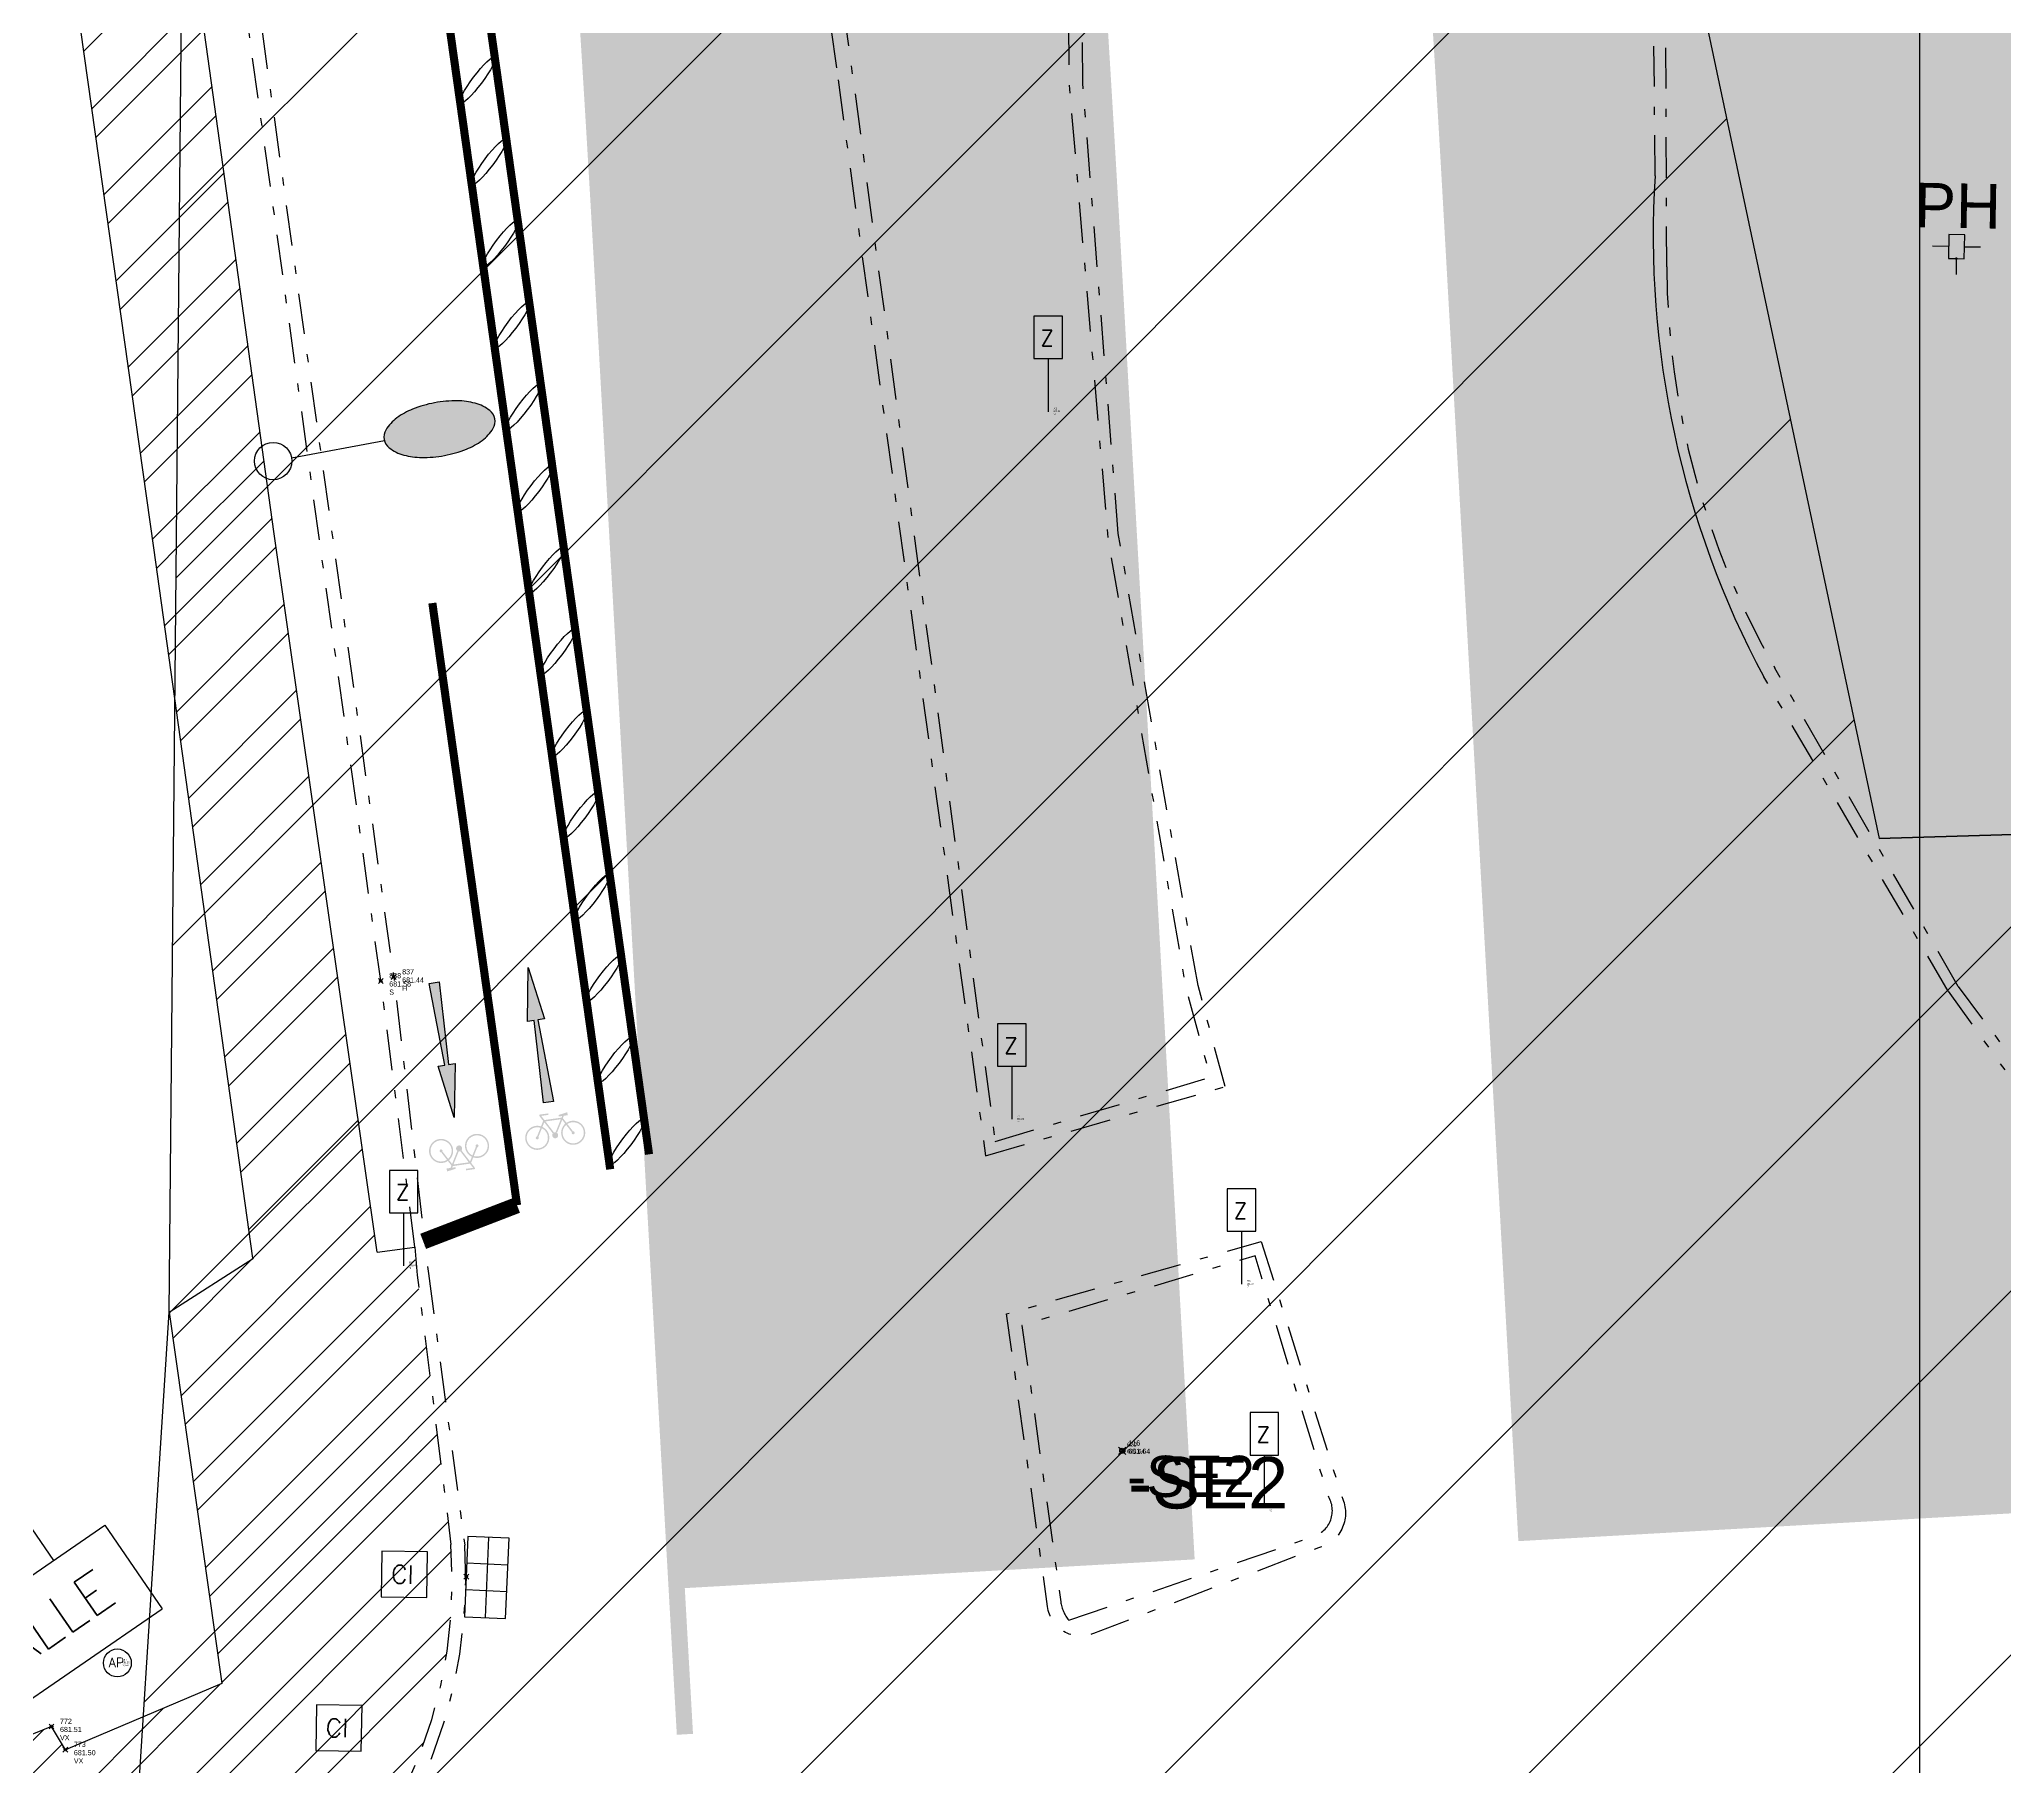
# Model space of a CAD drawing. Extents: x 352140 to 354978, y 6304672 to 6307963.
# Drawn here: x 352776.8 to 352801.05, y 6305533.14 to 6305554.44 of the extents above; entities that cross this region are included whole.
import ezdxf

# ---------------------------------------------------------------- set-up
doc = ezdxf.new("R2010")
doc.units = 0
doc.header["$PDMODE"] = 35
doc.header["$PDSIZE"] = 0.03
for name, pattern in [('CONTINUA', [0]), ('DASHED', [19.049999999999997, 12.7, -6.35]), ('JPG_DASHDOT', [1, 0.5, -0.25, 0, -0.25])]:
    doc.linetypes.add(name, pattern=pattern)
doc.layers.get('0').update_dxf_attribs({"linetype": 'CONTINUOUS'})
for name, color, linetype in [('0-LEVANTAMIENTO 2020.SEP', 252, 'CONTINUOUS'), ('03_S2_Pav ext_Borde vereda', 7, 'CONTINUOUS'), ('1-coordenadas', 8, 'CONTINUOUS'), ('1-PAVIMENTO', 161, 'CONTINUOUS'), ('1-VEREDA', 251, 'CONTINUOUS'), ('2-ACHURADO VEREDA', 252, 'CONTINUOUS'), ('ET1_ 8-DEM EXT CICLOVIA SEPARADOR', 181, 'CONTINUOUS'), ('ET1_ 8-DEM EXT DEMARCACION CICLOVIA', 181, 'CONTINUOUS'), ('TOP-URB-SOLERAS', 2, 'JPG_DASHDOT'), ('V-NODE - 2013', 4, 'CONTINUOUS'), ('V-NODE-TEXT', 1, 'CONTINUOUS'), ('V-NODE-TEXT 2013', 2, 'CONTINUOUS'), ('V-NODE-TEXT4', 4, 'CONTINUOUS'), ('Z-CIAP', 253, 'CONTINUOUS'), ('Z-CR', 253, 'CONTINUOUS'), ('Z-LUM', 253, 'CONTINUOUS'), ('Z-PH', 253, 'CONTINUOUS'), ('Z-SUM', 253, 'CONTINUOUS'), ('Z-Z', 253, 'CONTINUOUS'), ('Z-ZC', 253, 'CONTINUOUS')]:
    doc.layers.add(name, color=color, linetype=linetype)
doc.styles.add('A', font='arial.ttf', dxfattribs={"height": 2})
doc.styles.add('ROMANS', font='romans.shx', dxfattribs={"width": 0.75})
pattern_1 = [(45, (0, 0), (-0.6061672881721679, 0.6061672881721679), []), (45, (0.4041117000160739, 0), (-0.6061672881721679, 0.6061672881721679), [])]

# ---------------------------------------------------------------- blocks, each defined once
blk = doc.blocks.new('COORDENADAS')
at = {"layer": '1-coordenadas'}
blk.add_line((620, -900.625), (620, -0.625), dxfattribs=at)
blk = doc.blocks.new('CR')
at = {"layer": 'Z-CR', "color": 9, "true_color": 0xbdbdbd}
for p, q in [((-1.125, 1.125), (-1.125, -1.125)), ((1.125, 1.125), (-1.125, 1.125)), ((1.125, -1.125), (1.125, 1.125)), ((-1.125, -1.125), (1.125, -1.125))]:
    blk.add_line(p, q, dxfattribs=at)
at = {"layer": 'Z-CR', "color": 9, "true_color": 0xbdbdbd, "style": 'ROMANS'}
blk.add_text('CI', height=0.9, dxfattribs=at).set_placement((-0.6514367137569934, -0.4521266222000122))
blk = doc.blocks.new('LUM')
blk.add_hatch(color=256).paths.add_polyline_path([(0.3204053159853828, 2.089665035224243, 0.04871405071057859), (0.2929218240355723, 2.371085607001601, 0.06248870065298349), (0.2235772402154219, 2.580678380022271, 0.102973750598541), (0.1005806184099824, 2.742621493481837, 0.1809406009640845), (-0.0101864135269949, 2.784062766743801, 0.1809406009643186), (-0.1209534454642339, 2.742621493481666, 0.1029737505982769), (-0.2439500672694105, 2.580678380022275, 0.0624887006529927), (-0.3132946510896513, 2.371085607001325, 0.04871405071057102), (-0.3407781430394294, 2.089665035224243, 0.04871405071101282), (-0.3132946510892106, 1.808244463445209, 0.0624887006525511), (-0.2439500672694089, 1.598651690426208, 0.1029737505986113), (-0.1209534454639079, 1.436708576966614, 0.1809406009639757), (-0.0101864135269949, 1.395267303704685, 0.1809406009641173), (0.1005806184100136, 1.436708576966668, 0.1029737505985042), (0.2235772402154187, 1.598651690426207, 0.06248870065271414), (0.292921824035302, 1.808244463445683, 0.04871405071085048)])
at = {"layer": 'Z-LUM'}
blk.add_lwpolyline([(-0.3407781430394294, 2.089665035224243, 0.04871405071073633), (-0.3132946510895209, 1.808244463446783, 0.06248870065300504), (-0.2439500672694095, 1.598651690426209, 0.1029737505984953), (-0.1209534454640817, 1.436708576966765, 0.1809406009643281), (-0.0101864135269949, 1.395267303704685, 0.1809406009642764), (0.1005806184100919, 1.436708576966737, 0.1029737505984524), (0.2235772402154197, 1.598651690426209, 0.06248870065296548), (0.2929218240354743, 1.808244463446556, 0.04871405071069716), (0.3204053159853828, 2.089665035224243, 0.04871405071061646), (0.2929218240355311, 2.371085607001817, 0.06248870065292323), (0.2235772402154197, 2.580678380022277, 0.1029737505984261), (0.1005806184101488, 2.742621493481693, 0.1809406009644219), (-0.0101864135269949, 2.784062766743801, 0.180940600964125), (-0.1209534454641386, 2.742621493481749, 0.1029737505983399), (-0.2439500672694095, 2.580678380022277, 0.06248870065280226), (-0.3132946510895209, 2.371085607001987, 0.04871405071068735)], format="xyb", close=True, dxfattribs=at)
blk.add_lwpolyline([(0.006343172948604092, 1.395154062065473), (0.006343172948604092, 0.2300548864245116)], dxfattribs=at)
blk.add_circle((0, 0), 0.2301423181660601, dxfattribs=at)
blk = doc.blocks.new('PH')
at = {"layer": 'Z-PH'}
for p, q in [((-0.09842519683297724, 0.2952755903825164), (-0.09842519683297724, 0)), ((0.0984251968911849, 0.2952755903825164), (-0.09842519683297724, 0.2952755903825164)), ((0.0984251968911849, 0), (0.0984251968911849, 0.2952755903825164)), ((-0.09842519683297724, 0.1476377956569195), (-0.2952755905280355, 0.1476377956569195)), ((-0.09842519683297724, 0), (-0.009842519685037132, 0)), ((0.009842519685037132, 0), (0.0984251968911849, 0)), ((0.0984251968911849, 0.1476377956569195), (0.2952755905862432, 0.1476377956569195)), ((0, -0.009842519685037132), (0, -0.1968503938987851))]:
    blk.add_line(p, q, dxfattribs=at)
blk.add_circle((0, 0), 0.009842519685039264, dxfattribs=at)
at = {"layer": 'Z-PH', "style": 'A'}
blk.add_text('PH', height=0.55, dxfattribs=at).set_placement((-0.5268035441258689, 0.3771363715350162))
blk = doc.blocks.new('SUM')
at = {"layer": 'Z-SUM', "color": 9, "true_color": 0xbdbdbd}
for p, q in [((-1.497622210532427, 1.53500517597422), (-1.497622203081846, 0)), ((1.497622203081846, 1.535005175508559), (-1.497622210532427, 1.53500517597422)), ((-0.4992074035108089, 1.53500517597422), (-0.4992074035108089, 0)), ((0.4992073960602283, 1.535005175508559), (0.4992073960602283, 0)), ((1.497622199356556, 0), (1.497622203081846, 1.535005175508559)), ((-1.497622203081846, 0.7675025877542794), (1.497622203081846, 0.7675025877542794)), ((-1.497622203081846, 0), (1.497622199356556, 0))]:
    blk.add_line(p, q, dxfattribs=at)
blk.add_point((-3.725290298461914e-09, -4.656612873077393e-10), dxfattribs=at)
blk = doc.blocks.new('ZC')
at = {"layer": 'Z-ZC'}
for p, q in [((0, 4.25), (1.731861899379794, 5.211188179562669)), ((1.731861899379794, 5.211188179562669), (1.731861899379794, 4.25)), ((0, 4.25), (2.5, 4.25)), ((0, 4.25), (0, 3)), ((2.5, 4.25), (2.5, 3)), ((0, 3), (2.5, 3))]:
    blk.add_line(p, q, dxfattribs=at)
blk.add_lwpolyline([(0, 3), (0, 0)], dxfattribs=at)
at = {"layer": 'Z-ZC', "style": 'ROMANS'}
blk.add_text('CALLE', height=0.5, dxfattribs=at).set_placement((0.1383718260499336, 3.386097454725729))
blk = doc.blocks.new('*U154', base_point=(352776.949, 6305533.635))
at = {"layer": 'V-NODE - 2013', "lineweight": -2}
blk.add_point((352776.949, 6305533.635), dxfattribs=at)
at = {"layer": 'V-NODE-TEXT 2013', "linetype": 'ByBlock', "char_height": 0.0635}
for s, insert, attachment_point in [('681.51', (352777.0536078644, 6305533.630392135), 1), ('772', (352777.0536078644, 6305533.667892135), 7), ('VX', (352777.0536078644, 6305533.529392135), 1)]:
    blk.add_mtext(s, dxfattribs=dict(at, insert=insert, attachment_point=attachment_point))
blk = doc.blocks.new('*U155', base_point=(352777.12, 6305533.349))
at = {"layer": 'V-NODE - 2013', "lineweight": -2}
blk.add_point((352777.12, 6305533.349), dxfattribs=at)
at = {"layer": 'V-NODE-TEXT 2013', "linetype": 'ByBlock', "char_height": 0.0635}
for s, insert, attachment_point in [('681.50', (352777.2246078643, 6305533.344392136), 1), ('773', (352777.2246078643, 6305533.381892135), 7), ('VX', (352777.2246078643, 6305533.243392136), 1)]:
    blk.add_mtext(s, dxfattribs=dict(at, insert=insert, attachment_point=attachment_point))
blk = doc.blocks.new('*U244', base_point=(352781.011, 6305542.829))
at = {"layer": 'V-NODE - 2013', "lineweight": -2}
blk.add_point((352781.011, 6305542.829), dxfattribs=at)
at = {"layer": 'V-NODE-TEXT 2013', "linetype": 'ByBlock', "char_height": 0.0635}
for s, insert, attachment_point in [('838', (352781.1156078643, 6305542.861892135), 7), ('681.58', (352781.1156078643, 6305542.824392135), 1), ('S', (352781.1156078643, 6305542.723392135), 1)]:
    blk.add_mtext(s, dxfattribs=dict(at, insert=insert, attachment_point=attachment_point))
blk = doc.blocks.new('*U390', base_point=(352781.17, 6305542.877))
at = {"layer": 'V-NODE - 2013', "lineweight": -2}
blk.add_point((352781.17, 6305542.877), dxfattribs=at)
at = {"layer": 'V-NODE-TEXT 2013', "linetype": 'ByBlock', "char_height": 0.0635}
for s, insert, attachment_point in [('837', (352781.2746078643, 6305542.909892135), 7), ('681.44', (352781.2746078643, 6305542.872392136), 1), ('H', (352781.2746078643, 6305542.771392136), 1)]:
    blk.add_mtext(s, dxfattribs=dict(at, insert=insert, attachment_point=attachment_point))
blk = doc.blocks.new('Z')
for p, q in [((0.8098501961303555, 5.399038457788265), (-0.8098501961303555, 5.399038457788265)), ((-0.8098501961303555, 5.399038457788265), (-0.8098501961303555, 3)), ((0.8098501961303555, 3), (0.8098501961303555, 5.399038457788265)), ((-0.8098501961303555, 3), (0.8098501961303555, 3)), ((0, 3), (0, 0))]:
    blk.add_line(p, q)
at = {"style": 'ROMANS'}
blk.add_text('Z', height=0.9, rotation=359.9999999999772, dxfattribs=at).set_placement((-0.4369630977835186, 3.705847114517383))
blk = doc.blocks.new('*U736', base_point=(352781.293, 6305539.317))
at = {"layer": 'Z-Z', "linetype": 'ByBlock', "lineweight": -2, "xscale": 0.2179037244193388, "yscale": 0.2179037244193388, "zscale": 0.2179037244193388}
blk.add_blockref('Z', (352781.293, 6305539.317), dxfattribs=at)
at = {"layer": 'V-NODE-TEXT', "linetype": 'ByBlock', "char_height": 0.02}
for s, insert, attachment_point in [('662', (352781.358, 6305539.357), 4), ('681.59', (352781.358, 6305539.332), 1), ('°Z', (352781.358, 6305539.287000001), 4)]:
    blk.add_mtext(s, dxfattribs=dict(at, insert=insert, attachment_point=attachment_point))
blk = doc.blocks.new('*U740', base_point=(352791.911, 6305536.329))
at = {"layer": 'Z-Z', "linetype": 'ByBlock', "lineweight": -2, "xscale": 0.2179037244193388, "yscale": 0.2179037244193388, "zscale": 0.2179037244193388}
blk.add_blockref('Z', (352791.911, 6305536.329), dxfattribs=at)
at = {"layer": 'V-NODE-TEXT', "linetype": 'ByBlock', "char_height": 0.02}
for s, insert, attachment_point in [('699', (352791.976, 6305536.369), 4), ('681.74', (352791.976, 6305536.344000001), 1), ('°Z', (352791.976, 6305536.299000002), 4)]:
    blk.add_mtext(s, dxfattribs=dict(at, insert=insert, attachment_point=attachment_point))
blk = doc.blocks.new('*U741', base_point=(352791.629, 6305539.09))
at = {"layer": 'Z-Z', "linetype": 'ByBlock', "lineweight": -2, "xscale": 0.2179037244193388, "yscale": 0.2179037244193388, "zscale": 0.2179037244193388}
blk.add_blockref('Z', (352791.629, 6305539.09), dxfattribs=at)
at = {"layer": 'V-NODE-TEXT', "linetype": 'ByBlock', "char_height": 0.02}
for s, insert, attachment_point in [('681.69', (352791.694, 6305539.105), 1), ('700', (352791.694, 6305539.13), 4), ('°Z', (352791.694, 6305539.060000001), 4)]:
    blk.add_mtext(s, dxfattribs=dict(at, insert=insert, attachment_point=attachment_point))
blk = doc.blocks.new('*U742', base_point=(352788.797, 6305541.124))
at = {"layer": 'Z-Z', "linetype": 'ByBlock', "lineweight": -2, "xscale": 0.2179037244193388, "yscale": 0.2179037244193388, "zscale": 0.2179037244193388}
blk.add_blockref('Z', (352788.797, 6305541.124), dxfattribs=at)
at = {"layer": 'V-NODE-TEXT', "linetype": 'ByBlock', "char_height": 0.02}
for s, insert, attachment_point in [('681.61', (352788.862, 6305541.139), 1), ('701', (352788.862, 6305541.164), 4), ('°Z', (352788.862, 6305541.094000001), 4)]:
    blk.add_mtext(s, dxfattribs=dict(at, insert=insert, attachment_point=attachment_point))
blk = doc.blocks.new('*U743', base_point=(352789.244, 6305549.85))
at = {"layer": 'Z-Z', "linetype": 'ByBlock', "lineweight": -2, "xscale": 0.2179037244193388, "yscale": 0.2179037244193388, "zscale": 0.2179037244193388}
blk.add_blockref('Z', (352789.244, 6305549.85), dxfattribs=at)
at = {"layer": 'V-NODE-TEXT', "linetype": 'ByBlock', "char_height": 0.02}
for s, insert, attachment_point in [('681.86', (352789.309, 6305549.865), 1), ('702', (352789.309, 6305549.89), 4), ('°Z', (352789.309, 6305549.820000001), 4)]:
    blk.add_mtext(s, dxfattribs=dict(at, insert=insert, attachment_point=attachment_point))
blk = doc.blocks.new('CIAP')
at = {"layer": 'Z-CIAP', "color": 9, "true_color": 0xbdbdbd}
blk.add_circle((0, 0), 1.2, dxfattribs=at)
at = {"layer": 'Z-CIAP', "color": 9, "true_color": 0xbdbdbd, "style": 'ROMANS'}
blk.add_text('AP', height=0.8, dxfattribs=at).set_placement((-0.751924874028191, -0.3587102368474007))
blk = doc.blocks.new('*U785', base_point=(352777.761, 6305534.419))
at = {"layer": 'Z-CIAP', "linetype": 'ByBlock', "lineweight": -2, "xscale": 0.1434531147387305, "yscale": 0.1434531147387305, "zscale": 0.1434531147387305}
blk.add_blockref('CIAP', (352777.761, 6305534.419), dxfattribs=at)
at = {"layer": 'V-NODE-TEXT', "linetype": 'ByBlock', "char_height": 0.02}
for s, insert, attachment_point in [('663', (352777.826, 6305534.459), 4), ('681.55', (352777.826, 6305534.434), 1), ('°CIAP', (352777.826, 6305534.389000001), 4)]:
    blk.add_mtext(s, dxfattribs=dict(at, insert=insert, attachment_point=attachment_point))
blk = doc.blocks.new('*U807', base_point=(352790.159, 6305537.035))
at = {"layer": 'V-NODE-TEXT4', "lineweight": -2}
for p, q in [((352790.1230789755, 6305536.999078976), (352790.1949210245, 6305537.070921024)), ((352790.1230789755, 6305537.070921024), (352790.1949210245, 6305536.999078976))]:
    blk.add_line(p, q, dxfattribs=at)
blk.add_circle((352790.159, 6305537.035), 0.0254, dxfattribs=at)
at = {"layer": 'V-NODE-TEXT4', "linetype": 'ByBlock', "style": 'A'}
for s, insert, char_height, attachment_point in [('620', (352790.2180789755, 6305537.085921024), 0.0508, 7), ('681.64', (352790.2180789755, 6305537.055921025), 0.0508, 1), ('-SE2', (352790.2180789755, 6305536.97404681), 0.508, 1)]:
    blk.add_mtext(s, dxfattribs=dict(at, insert=insert, char_height=char_height, attachment_point=attachment_point))
blk = doc.blocks.new('*U811', base_point=(352790.159, 6305537.035))
at = {"layer": 'V-NODE-TEXT4', "lineweight": -2}
for p, q in [((352790.1140987194, 6305536.990098719), (352790.2039012806, 6305537.079901281)), ((352790.1140987194, 6305537.079901281), (352790.2039012806, 6305536.990098719))]:
    blk.add_line(p, q, dxfattribs=at)
blk.add_circle((352790.159, 6305537.035), 0.03175, dxfattribs=at)
at = {"layer": 'V-NODE-TEXT4', "linetype": 'ByBlock', "style": 'A'}
for s, insert, char_height, attachment_point in [('681.64', (352790.2328487193, 6305537.061151281), 0.0635, 1), ('116', (352790.2328487193, 6305537.098651281), 0.0635, 7), ('-SE2', (352790.2328487193, 6305536.958808511), 0.635, 1)]:
    blk.add_mtext(s, dxfattribs=dict(at, insert=insert, char_height=char_height, attachment_point=attachment_point))
blk = doc.blocks.new('A$C528D0449')
blk.add_lwpolyline([(0.6553286431590095, -0.02467532735317945), (0.6554056489258073, -0.1086864415556192), (0, 0), (0.6554308396298438, 0.1036220258101821), (0.655506240320392, 0.02136203274130821), (1.68009719857946, 0.06196189019829035), (1.680210789549164, -0.06196189019829035)], close=True)
for points in [[(0, 0), (0.6554308396298438, 0.1036220258101821), (0.6554056489258073, -0.1086864415556192), (0.6553286431590095, -0.02467532735317945)], [(0.6553286431590095, -0.02467532735317945), (0.655506240320392, 0.02136203274130821), (1.680210789549164, -0.06196189019829035), (1.68009719857946, 0.06196189019829035)]]:
    blk.add_solid(points)
blk = doc.blocks.new('BIKE')
at = {"linetype": 'Continuous'}
h = blk.add_hatch(color=256, dxfattribs=at)
h.paths.add_polyline_path([(0.02897018634243294, 0.007581061293168992, 1), (-0.04505966728912201, 0.007581061293169012, 1)])
h.paths.add_polyline_path([(-0.2128439632133063, 0.007581061293169052, 1), (-0.2502168680447153, 0.007581061293169061, 1)])
h.paths.add_polyline_path([(0.2348433774183309, 0.007581061293168942, 1), (0.1974704040087931, 0.00758106129316895, 1)])
edge = h.paths.add_edge_path()
edge.add_line((-0.05486826491733832, 0.287108194795178), (-0.1669153838084537, 0.287108194795178))
edge.add_line((-0.1669153838084253, 0.287108194795178), (-0.1669153838084253, 0.2687439225935351))
edge.add_line((-0.1669153838084253, 0.2687439225935379), (-0.1302226372067037, 0.2038604072612203))
edge.add_line((-0.1302226372066866, 0.2038604072612203), (-0.2315304156290051, 0.02624961480809709))
edge.add_arc((-0.2314985644228796, 0.007565174468041447), 0.01868446748827721, 30.632194850782412, 90.0976715322521, ccw=False)
edge.add_line((-0.215421404925844, 0.0170853776080549), (-0.1190895209207337, 0.1848696735322279))
edge.add_line((-0.1190895209207224, 0.1848696735322307), (-0.03346117958283915, 0.03450100806828971))
edge.add_line((-0.0334611795828164, 0.03450100806828971), (-0.01788913590306835, 0.04396952658161127))
edge.add_line((-0.0178891359030854, 0.04396952658161126), (-0.1026941278050185, 0.19403391073227))
edge.add_line((-0.1026941278050412, 0.19403391073227), (0.08800076111922865, 0.19403391073227))
edge.add_line((0.08800076111924002, 0.19403391073227), (0.002157632971999404, 0.04330726725270326))
edge.add_line((0.002157632972005093, 0.04330726725270324), (0.01769387885018886, 0.03414303005266106))
edge.add_line((0.01769387885018886, 0.03414303005266105), (0.1043961542349439, 0.1848696735322306))
edge.add_line((0.1043961542349212, 0.1848696735322307), (0.2000836778119083, 0.0171211754096191))
edge.add_arc((0.2161121260105051, 0.007613380165540153), 0.01863623679978921, 89.97243190046868, 149.3243229564818, ccw=False)
edge.add_line((0.216121092911992, 0.02624961480809697), (0.1148849100927907, 0.2038604072612201))
edge.add_line((0.1148849100928078, 0.2038604072612202), (0.1306001449788187, 0.2313889166629053))
edge.add_line((0.1306001449788187, 0.2313889166629053), (0.1791061660962146, 0.2313889166629053))
edge.add_line((0.1791061660961919, 0.2313889166629053), (0.1791061660961919, 0.2687439225935378))
edge.add_line((0.1791061660961919, 0.2687439225935378), (0.06705904720507651, 0.2497531888645483))
edge.add_line((0.06705904720510492, 0.2497531888645483), (0.06705904720510492, 0.2313889166629053))
edge.add_line((0.06705904720510492, 0.2313889166629053), (0.1089782728349792, 0.2313889166629053))
edge.add_line((0.1089782728349679, 0.2313889166629053), (0.09848951697710964, 0.212398182933913))
edge.add_line((0.0984895169771267, 0.212398182933913), (-0.1138630418925527, 0.212398182933913))
edge.add_line((-0.1138630418925527, 0.212398182933913), (-0.145293511664563, 0.268743922593535))
edge.add_line((-0.1452935116645744, 0.2687439225935379), (-0.05486826491730989, 0.2687439225935379))
edge.add_line((-0.05486826491733832, 0.2687439225935379), (-0.05486826491733832, 0.287108194795178))
h = blk.add_hatch(color=256, dxfattribs=at)
h.paths.add_polyline_path([(-0.3803597756257728, 0.007581061293169092, 1), (-0.08270105563229438, 0.007581061293169019, 1)])
h.paths.add_polyline_path([(-0.1007789454214231, 0.007581061293169024, -1), (-0.3622818858366441, 0.007581061293169088, -1)], flags=16)
h.paths.add_polyline_path([(-0.2128439632133063, 0.007581061293169052, -1), (-0.2502168680447153, 0.007581061293169061, -1)], flags=0)
h.paths.add_polyline_path([(0.0673275307168228, 0.007581061293168984, 1), (0.3649862507103012, 0.00758106129316891, 1)])
h.paths.add_polyline_path([(0.3469083609211725, 0.007581061293168915, -1), (0.08540542050595148, 0.007581061293168978, -1)], flags=16)
h.paths.add_polyline_path([(0.2348433774183309, 0.007581061293168942, -1), (0.1974704040087931, 0.00758106129316895, -1)], flags=0)
blk = doc.blocks.new('SEPA')
at = {"linetype": 'ByBlock'}
blk.add_ellipse((0, 0), major_axis=(-0.25, 0.2500000000000001), ratio=0.1697056274847714, start_param=-1.570796326794897, end_param=4.71238898038469, dxfattribs=at)

msp = doc.modelspace()

# ---------------------------------------------------------------- hatches: boundary and pattern name
at = {"layer": '0-LEVANTAMIENTO 2020.SEP'}
h = msp.add_hatch(dxfattribs=at)
h.set_pattern_fill('ANSI31', color=256)
h.set_pattern_definition([(45, (0, 0), (-2.245064030267288, 2.245064030267288), [])])
h.paths.add_polyline_path([(352786.854, 6305570.328), (352789.559, 6305568.782), (352796.229, 6305563.036), (352796.394, 6305559.215), (352799.497, 6305544.587), (352801.562, 6305544.648), (352802.129, 6305542.952), (352804.1384415446, 6305542.250560055), (352805.8516827181, 6305542.012500066), (352807.8179673742, 6305542.158813226), (352809.533, 6305542.539), (352812.285, 6305543.63), (352814.276, 6305543.31), (352814.959, 6305536.974), (352827.184, 6305536.576), (352863.395, 6305535.87), (352863.73, 6305535.71), (352863.65, 6305535.385), (352849.705, 6305519.489), (352837.089, 6305514.089), (352826.678, 6305509.881), (352813.927, 6305505.338), (352798.327, 6305503.46), (352783.05, 6305513.452), (352782.929, 6305513.515), (352778.101, 6305521.91), (352778.034, 6305522.055), (352777.821, 6305529.65), (352778.4, 6305538.745), (352778.623, 6305562.211)])
at = {"layer": '03_S2_Pav ext_Borde vereda'}
h = msp.add_hatch(dxfattribs=at)
h.set_pattern_fill('DOTS', color=256, scale=0.2)
h.set_pattern_definition([(0, (0, 0), (0.079375, 0.15875), [0, -0.15875])])
edge = h.paths.add_edge_path()
edge.add_arc((352748.807107874, 6305741.269405212), 0.5999999997963799, 191.9514691490308, 355.6454640378288, ccw=False)
edge.add_arc((352792.1656155872, 6305750.44716257), 44.91919923949852, 191.6658296357323, 191.9514692418356, ccw=False)
edge.add_line((352748.1742863798, 6305741.364353815), (352741.2376582708, 6305741.435018855))
edge.add_arc((352792.1656293169, 6305750.447165456), 51.71921326952407, 188.0125546036901, 190.0350986090664, ccw=False)
edge.add_line((352740.9513223081, 6305743.238019956), (352740.7490681264, 6305743.240089635))
edge.add_arc((352792.1656290701, 6305750.447165417), 51.91921301991067, 187.9791811750896, 192.0602721960892)
edge.add_arc((352692.4959415311, 6305729.152110391), 50.00000000047035, 5.603786495399106, 12.060272198245514, ccw=False)
edge.add_arc((352885.4862939289, 6305749.065308514), 144.0158244129297, 185.9908039764864, 195.0562448024133)
edge.add_arc((352743.5173332062, 6305710.875430023), 2.999999999954398, -16.830452785358773, 15.056244806888117, ccw=False)
edge.add_line((352746.3888304307, 6305710.006808305), (352745.3287429145, 6305706.502361781))
edge.add_arc((352748.2002401392, 6305705.633740064), 2.999999999812464, 163.169547232632, 198.169547144002)
edge.add_line((352745.3498263663, 6305704.698250178), (352746.8300326543, 6305700.188099444))
edge.add_arc((353217.9831608642, 6305866.064499031), 499.500000161972, 199.3953684079003, 202.5348664856801)
edge.add_line((352756.6217413521, 6305674.633334516), (352763.6392451479, 6305654.529240481))
edge.add_line((352763.6392451479, 6305654.529240481), (352766.4264742088, 6305646.43549965))
edge.add_arc((352769.2629942662, 6305647.412307692), 2.9999999976121, 199.0020922070788, 234.0030550648001)
edge.add_line((352767.4997679259, 6305644.98516269), (352769.9616978019, 6305643.196603284))
edge.add_arc((352768.1984038475, 6305640.769507402), 2.999999998837941, 17.97635887204001, 54.00145895067271, ccw=False)
edge.add_arc((351870.7856452978, 6305349.591750081), 946.4692075336546, 17.705959740535604, 17.976358882199122, ccw=False)
edge.add_arc((357774.1697823623, 6306970.410759049), 5176.320896709754, 194.9225132431574, 195.0618194246088)
edge.add_arc((352345.6738984999, 6305526.266111681), 441.25611932077, 9.34097559351909, 12.96792143707961, ccw=False)
edge.add_line((352781.0789138558, 6305597.886188761), (352781.4489845983, 6305594.732162509))
edge.add_line((352781.4489845983, 6305594.732162509), (352781.7118784937, 6305591.659914605))
edge.add_line((352781.7118784937, 6305591.659914605), (352781.8385024114, 6305588.604119238))
edge.add_line((352781.8385024114, 6305588.604119238), (352781.836417563, 6305585.624834009))
edge.add_line((352781.836417563, 6305585.624834009), (352781.7649684186, 6305582.656344377))
edge.add_line((352781.7649684186, 6305582.656344377), (352781.6942478663, 6305579.727721356))
edge.add_line((352781.6942478663, 6305579.727721356), (352781.691797965, 6305576.786303966))
edge.add_line((352781.691797965, 6305576.786303966), (352781.8162957234, 6305573.823646761))
edge.add_line((352781.8162957234, 6305573.823646761), (352782.1333105433, 6305570.857434381))
edge.add_line((352782.1333105433, 6305570.857434381), (352782.4224084729, 6305567.892524181))
edge.add_arc((352351.0161265206, 6305527.324169742), 433.3095561949082, 3.225521572061382, 5.37215180922658, ccw=False)
edge.add_line((352783.6392338263, 6305551.704869383), (352784.6630526485, 6305533.533094569))
edge.add_line((352784.6630526485, 6305533.533094569), (352784.8627359697, 6305533.544344959))
edge.add_line((352784.8627359697, 6305533.544344959), (352784.7614824652, 6305535.341494849))
edge.add_line((352784.7614824652, 6305535.341494849), (352791.0515502285, 6305535.695884546))
edge.add_line((352791.0515502285, 6305535.695884546), (352790.1289417631, 6305552.070507038))
edge.add_arc((352351.1669668967, 6305527.338883463), 439.6581269387245, 3.224701052057836, 6.060573711218999)
edge.add_arc((352790.3565918116, 6305573.969071733), 1.999999999945699, 6.0606032980845725, 186.0606032980846, ccw=False)
edge.add_arc((352351.1622991182, 6305527.338432359), 443.6628162556926, 3.217449181925076, 6.060568264723884, ccw=False)
edge.add_line((352794.1257775217, 6305552.239262236), (352795.0452190057, 6305535.920892466))
edge.add_line((352795.0452190057, 6305535.920892466), (352802.3336578499, 6305536.331531545))
edge.add_line((352802.3336578499, 6305536.331531545), (352802.4349161038, 6305534.534381922))
edge.add_line((352802.4349161038, 6305534.534381922), (352802.6345994249, 6305534.545632312))
edge.add_line((352802.6345994249, 6305534.545632312), (352801.6139020642, 6305552.661151838))
edge.add_arc((352351.1825943537, 6305527.340050788), 451.1424621161192, 3.217509190977134, 7.539579774249303)
edge.add_line((352798.424685217, 6305586.534926279), (352797.9012403426, 6305589.488875955))
edge.add_line((352797.9012403426, 6305589.488875955), (352797.3365728213, 6305592.434019568))
edge.add_line((352797.3365728213, 6305592.434019568), (352796.6958768523, 6305595.358217658))
edge.add_line((352796.6958768523, 6305595.358217658), (352795.9831012638, 6305598.256702546))
edge.add_line((352795.9831012638, 6305598.256702546), (352795.2312406747, 6305601.14139499))
edge.add_line((352795.2312406747, 6305601.14139499), (352794.4777506102, 6305604.032520927))
edge.add_line((352794.4777506102, 6305604.032520927), (352793.7600799334, 6305606.950839449))
edge.add_line((352793.7600799334, 6305606.950839449), (352793.1116245539, 6305609.908244738))
edge.add_line((352793.1116245539, 6305609.908244738), (352792.5394792675, 6305612.889795138))
edge.add_line((352792.5394792675, 6305612.889795138), (352792.0324970306, 6305615.833367012))
edge.add_arc((352349.3794959823, 6305527.058193442), 451.4672864997696, 11.34036856314948, 13.00836214571379)
edge.add_arc((357774.1697955242, 6306970.41076279), 5162.320910391518, 194.9999834352606, 195.0646242227744, ccw=False)
edge.add_arc((357774.169782392, 6306970.410758941), 5162.320896710819, 194.9187546239539, 194.9999834317285, ccw=False)
edge.add_arc((351870.7856503583, 6305349.591751711), 960.4692022169403, 17.6855815163341, 18.02844618382459)
edge.add_line((352784.0986754692, 6305646.846535643), (352779.7127917055, 6305660.065130418))
edge.add_line((352779.7127917055, 6305660.065130418), (352778.2447198638, 6305664.270935675))
edge.add_arc((352781.0771254757, 6305665.259610773), 3.000000000017311, 164.2426501831299, 199.2419723042245, ccw=False)
edge.add_line((352778.1898642501, 6305666.074302503), (352779.0965417422, 6305669.287415111))
edge.add_arc((352776.2092804625, 6305670.102106659), 3.000000002401977, 344.2426538185177, 379.2411689966837)
edge.add_line((352779.0416999381, 6305671.090742046), (352775.3130339926, 6305681.772809769))
edge.add_arc((353217.9831415489, 6305866.064496217), 479.499999810042, 199.3953684066971, 202.6028577441464, ccw=False)
edge.add_arc((352886.446909108, 6305749.31139384), 128.0066753270843, 193.0167272097847, 199.3823276591604, ccw=False)
edge.add_line((352761.7294485139, 6305720.479745409), (352761.2068808931, 6305722.929110203))
edge.add_arc((352758.2729112967, 6305722.30315301), 2.999999999924595, 12.04339099117361, 47.04339098351102)
edge.add_line((352760.3172441937, 6305724.498762949), (352758.0555260451, 6305726.604661522))
edge.add_arc((352760.0944720358, 6305728.805274901), 2.99999999984294, 189.0152662965183, 227.1838055238016, ccw=False)
edge.add_arc((352890.9046990141, 6305749.734267092), 135.473912658656, 186.6172443951816, 189.0883468521699, ccw=False)
edge.add_arc((352776.2001716926, 6305736.426527866), 19.99999999931905, 179.0500227966986, 186.6144373405045, ccw=False)
edge.add_arc((352822.4843558686, 6305735.65905512), 66.29054675840034, 173.5738066356019, 179.0500227987025, ccw=False)
edge.add_line((352756.6103221528, 6305743.07850736), (352756.4092914152, 6305743.080555354))
edge.add_arc((352822.484353839, 6305735.659055321), 66.49054471909109, 173.5914414725011, 175.1486086874124)
edge.add_line((352756.2320178947, 6305741.282267834), (352749.4122775835, 6305741.351742111))
edge.add_arc((352781.0377145955, 6305739.580912855), 31.67497596609706, 176.7951366379012, 177.0268290183054)
at = {"layer": '2-ACHURADO VEREDA'}
h = msp.add_hatch(dxfattribs=at)
h.set_pattern_fill('ANSI32', color=256, scale=0.09)
h.set_pattern_definition(pattern_1)
h.paths.add_polyline_path([(352720.6167346804, 6305598.054037916), (352732.368396226, 6305599.702628804), (352742.7344367039, 6305601.134196061), (352755.3399599422, 6305602.893241509), (352757.270100545, 6305603.201629664), (352761.9825317519, 6305602.435699431), (352770.5674478914, 6305600.410115102), (352771.0133479362, 6305599.077866194), (352772.3824063707, 6305589.498917609), (352773.3674112369, 6305582.690417157), (352774.5019417296, 6305574.654387443), (352776.3106275267, 6305561.585017423), (352778.2067658942, 6305548.170730129), (352779.6957736609, 6305548.343635906), (352777.8298823364, 6305561.777915903), (352775.9669651478, 6305574.833145336), (352774.7772504603, 6305582.79504203), (352773.8653798788, 6305589.674390039), (352772.3883167419, 6305600.29711619, 0.05742988342419461), (352771.4510429391, 6305601.417674663), (352762.1804994451, 6305603.376674348), (352757.2911223173, 6305604.147415096), (352755.2635975138, 6305603.878578395), (352742.6321410742, 6305602.123945325), (352732.1393542419, 6305600.646385007), (352720.5011866091, 6305599.027995638), (352712.9363045142, 6305597.961991937), (352700.518091177, 6305596.220974271), (352698.2573099131, 6305595.937839893), (352688.1454279674, 6305594.514237589, 0.01692090379351919), (352676.2570054503, 6305592.818812567, 0.0646001426043886), (352658.2096561537, 6305587.146690174), (352649.1159435161, 6305583.521641697), (352638.6877899551, 6305579.249702639), (352638.9718579026, 6305578.433088653), (352649.251060304, 6305582.520369778), (352658.538225576, 6305586.235357559, -0.06195228184258042), (352676.1563425451, 6305591.833286826, -0.02180047806030596), (352688.1297067163, 6305593.524362424), (352698.3828408433, 6305594.962723495), (352700.7159306293, 6305595.26471199), (352713.0216816877, 6305596.977512005)])
h = msp.add_hatch(dxfattribs=at)
h.set_pattern_fill('ANSI32', color=256, scale=0.09)
h.set_pattern_definition(pattern_1)
h.paths.add_polyline_path([(352778.513, 6305530.641), (352778.682, 6305530.165, 0.3007595365701423), (352781.877, 6305535.88), (352781.4169367487, 6305539.545060242), (352780.967, 6305539.483), (352779.6957734602, 6305548.343635883), (352778.2067668742, 6305548.170730243), (352779.4290520796, 6305539.40398912), (352778.4, 6305538.745), (352779.051, 6305534.166), (352777.12, 6305533.349), (352776.949, 6305533.635), (352767.175, 6305529.661), (352757.695, 6305525.376), (352748.002, 6305520.893), (352737.888, 6305516.144), (352730.032, 6305512.591), (352725.232, 6305511.131), (352711.741, 6305505.751), (352701.822, 6305501.812), (352688.808, 6305496.674), (352675.378, 6305491.326), (352662.77, 6305486.309), (352650.76, 6305481.531), (352641.08, 6305477.675), (352632.611, 6305474.335), (352623.668, 6305470.801), (352617.537, 6305468.424), (352605.764, 6305463.41), (352608.355, 6305461.211), (352618.346, 6305465.146), (352624.871, 6305467.668), (352633.825, 6305471.211), (352642.415, 6305474.593), (352652.307, 6305478.512), (352664.168, 6305483.169), (352676.565, 6305488.051), (352690.331, 6305493.466), (352703.095, 6305498.55), (352713.345, 6305502.582), (352726.41, 6305507.725), (352731.324, 6305509.731), (352740.236, 6305513.341), (352747.826, 6305516.788), (352758.93, 6305522.123), (352768.406, 6305526.356)])

# ---------------------------------------------------------------- linework, layer by layer
at = {"layer": '0-LEVANTAMIENTO 2020.SEP', "flags": 128}
for points in [[(352798.327, 6305503.46), (352783.05, 6305513.452), (352782.929, 6305513.515), (352778.101, 6305521.91), (352778.034, 6305522.055), (352777.821, 6305529.65), (352778.4, 6305538.745), (352778.623, 6305562.211), (352786.854, 6305570.328)], [(352786.854, 6305570.328), (352789.559, 6305568.782), (352796.229, 6305563.036), (352796.394, 6305559.215), (352799.497, 6305544.587), (352801.562, 6305544.648), (352802.129, 6305542.952), (352804.1384415446, 6305542.250560055), (352805.8516827181, 6305542.012500066), (352807.8179673742, 6305542.158813226), (352809.533, 6305542.539), (352812.285, 6305543.63), (352814.276, 6305543.31), (352814.959, 6305536.974), (352827.184, 6305536.576), (352863.395, 6305535.87), (352863.73, 6305535.71), (352863.65, 6305535.385), (352849.705, 6305519.489), (352837.089, 6305514.089), (352826.678, 6305509.881), (352813.927, 6305505.338)]]:
    msp.add_lwpolyline(points, dxfattribs=at)
at = {"layer": '1-PAVIMENTO'}
msp.add_arc((352808.2356959498, 6305552.016786482), 11.52660071843866, 176.3051268229788, 208.1454744449526, dxfattribs=at)
at = {"layer": '1-VEREDA'}
for p, q in [((352801.562, 6305544.648), (352799.497, 6305544.587)), ((352778.4, 6305538.745), (352779.051, 6305534.166))]:
    msp.add_line(p, q, dxfattribs=at)
at = {"layer": '1-VEREDA', "flags": 128}
msp.add_lwpolyline([(352780.967, 6305539.483), (352779.6957798506, 6305548.343591341), (352777.8298823364, 6305561.777915903), (352775.9669651478, 6305574.833145336), (352774.7772504603, 6305582.79504203), (352773.8653798788, 6305589.674390039), (352772.3883167419, 6305600.29711619, 0.05742988342419451), (352771.4510429391, 6305601.417674663), (352762.1804994451, 6305603.376674348), (352757.2911223173, 6305604.147415096), (352755.2635975138, 6305603.878578395), (352742.6321410742, 6305602.123945325), (352732.1393542419, 6305600.646385007)], format="xyb", dxfattribs=at)
for points in [[(352732.368396226, 6305599.702628804), (352742.7344367039, 6305601.134196061), (352755.3399599422, 6305602.893241509), (352757.270100545, 6305603.201629664), (352761.9825317519, 6305602.435699431), (352770.5674478914, 6305600.410115102), (352771.0133479362, 6305599.077866194), (352772.3824063707, 6305589.498917609), (352773.3674112369, 6305582.690417157), (352774.5019417296, 6305574.654387443), (352776.3106275267, 6305561.585017423), (352778.206838859, 6305548.170213937), (352779.428152487, 6305539.410441375)], [(352778.4, 6305538.745), (352779.44, 6305539.411)], [(352780.967, 6305539.483), (352781.431, 6305539.547)], [(352779.051, 6305534.166), (352777.12, 6305533.349), (352776.949, 6305533.635), (352767.175, 6305529.661), (352757.695, 6305525.376), (352748.002, 6305520.893), (352737.888, 6305516.144), (352730.032, 6305512.591)]]:
    msp.add_lwpolyline(points, dxfattribs=at)
at = {"layer": 'ET1_ 8-DEM EXT DEMARCACION CICLOVIA', "color": 181, "flags": 128}
for points, const_width in [([(352780.0784714739, 6305567.253081026), (352783.8414430507, 6305540.5066158)], 0.1), ([(352780.5735952828, 6305567.322740206), (352784.3204228687, 6305540.691023367)], 0.1), ([(352781.533965848, 6305539.618235453), (352782.6918914745, 6305540.064037634)], 0.2)]:
    msp.add_lwpolyline(points, dxfattribs=dict(at, const_width=const_width))
at = {"layer": 'ET1_ 8-DEM EXT DEMARCACION CICLOVIA', "color": 181, "ltscale": 0.5, "const_width": 0.1, "flags": 128}
msp.add_lwpolyline([(352781.6471450556, 6305547.489890614), (352782.6918914744, 6305540.064037634)], dxfattribs=at)
at = {"layer": 'TOP-URB-SOLERAS'}
for p, q in [((352789.672, 6305553.901), (352789.559, 6305568.782)), ((352784.745, 6305567.658), (352786.652, 6305553.941)), ((352796.7330545546, 6305552.759595378), (352796.7029920939, 6305555.967477272)), ((352786.652, 6305553.941), (352788.472, 6305540.674)), ((352790.109, 6305548.347), (352789.672, 6305553.901)), ((352791.093, 6305542.775), (352790.109, 6305548.347)), ((352800.3487939058, 6305542.701909017), (352798.0720839966, 6305546.579552242)), ((352791.426, 6305541.526), (352791.093, 6305542.775)), ((352800.3487939058, 6305542.701909017), (352801.045, 6305541.733)), ((352800.4729749285, 6305542.760390486), (352801.185, 6305541.808)), ((352788.472, 6305540.674), (352791.426, 6305541.526))]:
    msp.add_line(p, q, dxfattribs=at)
at = {"layer": 'TOP-URB-SOLERAS', "flags": 128}
for points in [[(352635.813, 6305579.761), (352647.518, 6305584.464), (352663.399, 6305590.731, -0.06016046670244739), (352676.007, 6305594.225), (352694.28, 6305596.797), (352717.243, 6305599.992), (352735.728, 6305602.558), (352756.301, 6305605.422, -0.0835607896500524), (352768.736, 6305603.378, -0.2165819024719379), (352773.077, 6305600.019), (352773.206, 6305599.275), (352773.222, 6305599.256), (352775.006, 6305586.612), (352777.159, 6305571.136), (352779.322, 6305556.152), (352781.17, 6305542.877), (352781.598, 6305539.221)], [(352781.431, 6305539.547), (352781.011, 6305542.829), (352779.158, 6305556.166), (352777.019, 6305571.077), (352774.867, 6305586.537), (352773.054, 6305599.225), (352772.814, 6305599.853), (352772.676, 6305599.767, 0.2185208819209577), (352768.712, 6305602.964, 0.07940736234307058), (352756.356, 6305605.005), (352735.709, 6305602.051), (352716.646, 6305599.451), (352694.262, 6305596.344), (352676.055, 6305593.81, 0.06076270710828765), (352663.524, 6305590.306), (352647.586, 6305583.967), (352636.008, 6305579.363)], [(352788.59, 6305540.85), (352791.247, 6305541.642), (352790.949, 6305542.725), (352789.989, 6305548.254), (352789.507, 6305553.88), (352789.369, 6305568.667, 0.9060815602859984), (352784.931, 6305567.507), (352786.837, 6305553.951), (352788.59, 6305540.85)], [(352796.8761296709, 6305551.635409533, 0.130304707406627), (352798.2109869791, 6305546.687128283)], [(352789.498, 6305534.945), (352792.516, 6305535.977, 0.4913279428529815), (352792.698, 6305536.479), (352791.798, 6305539.439), (352788.921, 6305538.581), (352789.4, 6305535.173, 0.1339491299122135), (352789.498, 6305534.945, 2.423064855730603)], [(352778.682, 6305530.165, 0.3007595365701416), (352781.877, 6305535.88, 15.00217368643391)], [(352778.7508301908, 6305530.031724328, 0.2967817926988814), (352782.048, 6305535.87, 0.3007595365662272)]]:
    msp.add_lwpolyline(points, format="xyb", dxfattribs=at)
for points in [[(352796.8761296709, 6305551.635409533), (352796.8572585161, 6305555.983029475)], [(352800.4729749285, 6305542.760390486), (352798.2109869791, 6305546.687128283)], [(352781.431, 6305539.547), (352781.46, 6305539.202), (352781.877, 6305535.88)], [(352781.598, 6305539.221), (352782.048, 6305535.87)]]:
    msp.add_lwpolyline(points, dxfattribs=at)
msp.add_lwpolyline([(352791.872, 6305539.616), (352792.878, 6305536.437, -0.4595987413735079), (352792.58, 6305535.839), (352789.802, 6305534.783, -0.5035330258851574), (352789.238, 6305535.113), (352788.732, 6305538.723)], format="xyb", close=True, dxfattribs=at)

# ---------------------------------------------------------------- block references
at = {"color": 252, "linetype": 'DASHED'}
msp.add_blockref('COORDENADAS', (352180, 6306200.625), dxfattribs=at)
for name, p in [('*U244', (352781.011, 6305542.829)), ('*U390', (352781.17, 6305542.877)), ('*U811', (352790.159, 6305537.035)), ('*U807', (352790.159, 6305537.035)), ('*U154', (352776.949, 6305533.635)), ('*U155', (352777.12, 6305533.349))]:
    msp.add_blockref(name, p)
at = {"layer": 'ET1_ 8-DEM EXT CICLOVIA SEPARADOR', "color": 181, "linetype": 'CONTINUA', "rotation": 278.0084047618236}
for p in [(352782.2041752947, 6305553.938445576), (352782.3458620695, 6305552.931363723), (352782.4875488443, 6305551.924281871), (352782.6292356192, 6305550.917200018), (352782.7709223939, 6305549.910118165), (352782.9126091687, 6305548.903036313), (352783.0542959436, 6305547.89595446), (352783.1959827184, 6305546.888872608), (352783.3376694932, 6305545.881790755), (352783.479356268, 6305544.874708902), (352783.6210430428, 6305543.86762705), (352783.7627298176, 6305542.860545198), (352783.9044165924, 6305541.853463344), (352784.0461033672, 6305540.846381492)]:
    msp.add_blockref('SEPA', p, dxfattribs=at)
at = {"layer": 'ET1_ 8-DEM EXT DEMARCACION CICLOVIA', "color": 181}
for p, rotation in [((352781.9171816253, 6305541.147383817), 98.49442889079597), ((352782.8309277904, 6305542.995395279), 278.494428890796)]:
    msp.add_blockref('A$C528D0449', p, dxfattribs=dict(at, rotation=rotation))
at = {"layer": 'ET1_ 8-DEM EXT DEMARCACION CICLOVIA', "linetype": 'CONTINUA', "ltscale": 2}
for p, rotation in [((352783.1717659944, 6305540.919394519), 8.00840474374285), ((352781.9680242621, 6305540.770523727), 188.0084047437427)]:
    msp.add_blockref('BIKE', p, dxfattribs=dict(at, rotation=rotation))
at = {"layer": 'Z-CIAP'}
msp.add_blockref('*U785', (352777.761, 6305534.419), dxfattribs=at)
at = {"layer": 'Z-CR', "xscale": 0.25, "yscale": 0.25, "zscale": 0.25, "rotation": 359.0901018221344}
for p in [(352781.3011918016, 6305535.510479111), (352780.4940223997, 6305533.617058251)]:
    msp.add_blockref('CR', p, dxfattribs=at)
at = {"layer": 'Z-LUM', "rotation": 280.5733635275421}
msp.add_blockref('LUM', (352779.6830276615, 6305549.240906994), dxfattribs=at)
at = {"layer": 'Z-PH', "rotation": 359.090101839884}
msp.add_blockref('PH', (352800.4483074808, 6305551.738468209), dxfattribs=at)
at = {"layer": 'Z-SUM', "xscale": 0.33, "yscale": 0.33, "zscale": 0.33, "rotation": 267.5838480645526}
msp.add_blockref('SUM', (352782.0658571373, 6305535.483332763), dxfattribs=at)
at = {"layer": 'Z-Z'}
for name, p in [('*U743', (352789.244, 6305549.85)), ('*U742', (352788.797, 6305541.124)), ('*U736', (352781.293, 6305539.317)), ('*U741', (352791.629, 6305539.09)), ('*U740', (352791.911, 6305536.329))]:
    msp.add_blockref(name, p, dxfattribs=at)
at = {"layer": 'Z-ZC', "rotation": 34.48049301273834}
msp.add_blockref('ZC', (352777.9533047248, 6305531.199100084), dxfattribs=at)

doc.saveas('drawing.dxf')
